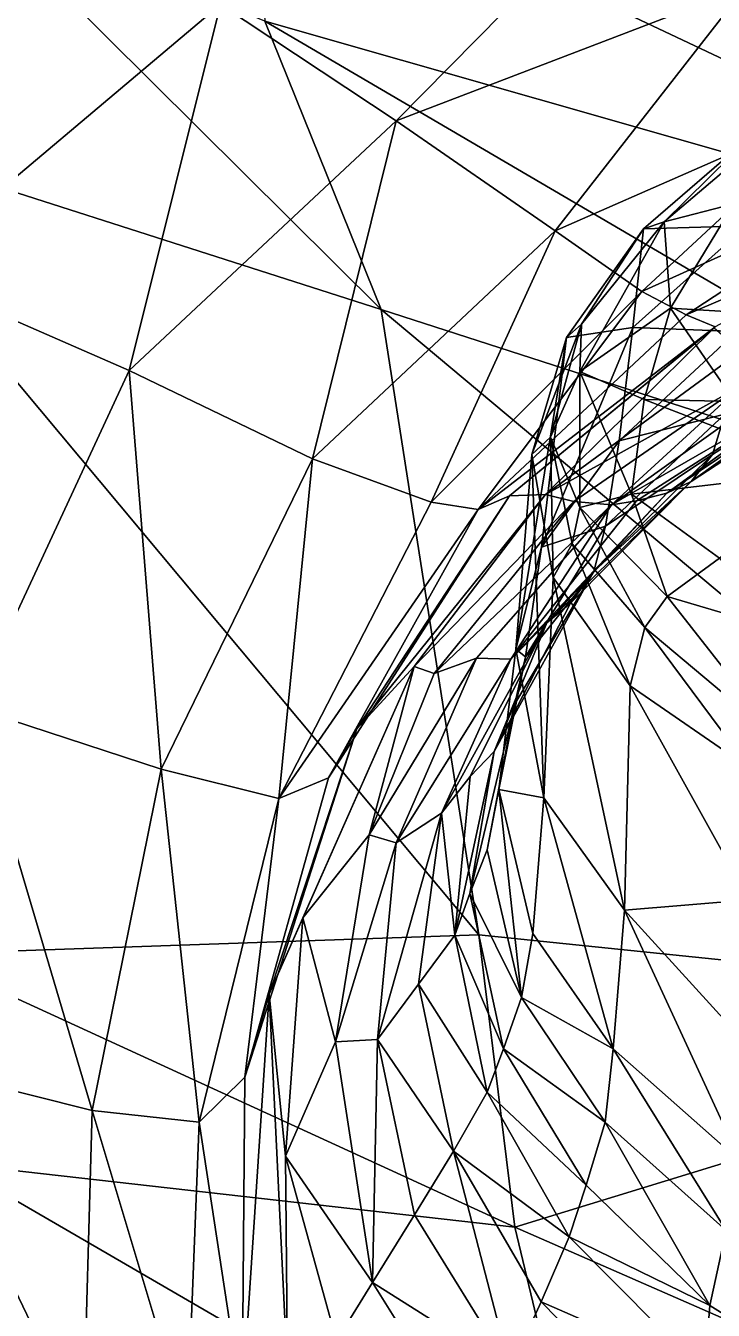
# Model space of a CAD drawing. Extents: x -1.56 to 1.56, y -5.64 to 3.99.
# Drawn here: x -0.3211 to -0.1361, y -3.2915 to -2.946 of the extents above; entities that cross this region are included whole.
import ezdxf

# ---------------------------------------------------------------- set-up
doc = ezdxf.new("R2010")
doc.units = 0
doc.layers.add('MAMMOTH$LWO', color=1, linetype='CONTINUOUS')

msp = doc.modelspace()

# ---------------------------------------------------------------- linework, layer by layer
at = {"layer": 'MAMMOTH$LWO'}
for points in [[(-0.26869, -2.94035, 2.99019), (-0.35407, -3.0122, 3.04556), (-0.32619, -2.87827, 3.13529)], [(-0.25675, -2.94481, 5.211), (0, -3.01805, 5.08976), (-0.25957, -2.89535, 5.33725)], [(0, -2.93908, 5.25066), (-0.25957, -2.89535, 5.33725), (0, -3.01805, 5.08976)], [(-0.15663, -2.90601, 2.95829), (-0.22142, -2.97159, 2.83965), (-0.26869, -2.94035, 2.99019)], [(-0.12741, -2.93559, 2.81956), (-0.22142, -2.97159, 2.83965), (-0.15663, -2.90601, 2.95829)], [(-0.38169, -2.97231, 5.06382), (-0.22545, -3.02235, 5.02179), (-0.33674, -2.91185, 5.22313)], [(-0.25675, -2.94481, 5.211), (-0.33674, -2.91185, 5.22313), (-0.22545, -3.02235, 5.02179)], [(-0.12741, -2.93559, 2.81956), (-0.17864, -3.0012, 2.6695), (-0.22142, -2.97159, 2.83965)], [(-0.10094, -2.96716, 2.65666), (-0.17864, -3.0012, 2.6695), (-0.12741, -2.93559, 2.81956)], [(-0.26869, -2.94035, 2.99019), (-0.29322, -3.03879, 2.87462), (-0.35407, -3.0122, 3.04556)], [(-0.22142, -2.97159, 2.83965), (-0.29322, -3.03879, 2.87462), (-0.26869, -2.94035, 2.99019)], [(-0.22545, -3.02235, 5.02179), (0, -3.09514, 4.91528), (-0.25675, -2.94481, 5.211)], [(0, -3.01805, 5.08976), (-0.25675, -2.94481, 5.211), (0, -3.09514, 4.91528)], [(-0.15532, -3.01752, 2.52129), (-0.17864, -3.0012, 2.6695), (-0.10094, -2.96716, 2.65666)], [(-0.08601, -2.98625, 2.51613), (-0.15532, -3.01752, 2.52129), (-0.10094, -2.96716, 2.65666)], [(-0.22142, -2.97159, 2.83965), (-0.24394, -3.06249, 2.68499), (-0.29322, -3.03879, 2.87462)], [(-0.17864, -3.0012, 2.6695), (-0.24394, -3.06249, 2.68499), (-0.22142, -2.97159, 2.83965)], [(-0.34957, -3.19576, 4.57778), (-0.19914, -3.19058, 4.67009), (-0.38169, -2.97231, 5.06382)], [(-0.22545, -3.02235, 5.02179), (-0.38169, -2.97231, 5.06382), (-0.19914, -3.19058, 4.67009)], [(-0.11849, -2.97262, 0.31771), (-0.14928, -2.9988, 0.32803), (-0.12538, -2.97519, 0.35348)], [(-0.14928, -2.9988, 0.32803), (-0.11849, -2.97262, 0.31771), (-0.13053, -2.99393, 0.31498)], [(-0.1549, -3.00068, 0.36064), (-0.12538, -2.97519, 0.35348), (-0.14928, -2.9988, 0.32803)], [(-0.12538, -2.97519, 0.35348), (-0.1549, -3.00068, 0.36064), (-0.12713, -2.99988, 0.45912)], [(-0.15532, -3.01752, 2.52129), (-0.08601, -2.98625, 2.51613), (-0.14337, -3.02375, 2.38804)], [(-0.14337, -3.02375, 2.38804), (-0.08601, -2.98625, 2.51613), (-0.07726, -2.99552, 2.38717)], [(-0.14928, -2.9988, 0.32803), (-0.13053, -2.99393, 0.31498), (-0.14762, -3.02198, 0.31631)], [(-0.14762, -3.02198, 0.31631), (-0.13053, -2.99393, 0.31498), (-0.1268, -3.02324, 0.31708)], [(-0.14337, -3.02375, 2.38804), (-0.07726, -2.99552, 2.38717), (-0.13558, -3.02698, 2.2121)], [(-0.172, -3.03904, 0.31766), (-0.14928, -2.9988, 0.32803), (-0.14762, -3.02198, 0.31631)], [(-0.17153, -3.02628, 0.33555), (-0.14928, -2.9988, 0.32803), (-0.172, -3.03904, 0.31766)], [(-0.14928, -2.9988, 0.32803), (-0.17153, -3.02628, 0.33555), (-0.1549, -3.00068, 0.36064)], [(-0.17864, -3.0012, 2.6695), (-0.212, -3.07418, 2.52838), (-0.24394, -3.06249, 2.68499)], [(-0.15532, -3.01752, 2.52129), (-0.212, -3.07418, 2.52838), (-0.17864, -3.0012, 2.6695)], [(-0.17562, -3.02992, 0.36499), (-0.1549, -3.00068, 0.36064), (-0.17153, -3.02628, 0.33555)], [(-0.1549, -3.00068, 0.36064), (-0.17562, -3.02992, 0.36499), (-0.15771, -3.02718, 0.4646)], [(-0.15771, -3.02718, 0.4646), (-0.12713, -2.99988, 0.45912), (-0.1549, -3.00068, 0.36064)], [(-0.12713, -2.99988, 0.45912), (-0.15771, -3.02718, 0.4646), (-0.12975, -3.02829, 0.58841)], [(-0.29322, -3.03879, 2.87462), (-0.33544, -3.12939, 2.9203), (-0.35407, -3.0122, 3.04556)], [(-0.19936, -3.07612, 2.38765), (-0.212, -3.07418, 2.52838), (-0.15532, -3.01752, 2.52129)], [(-0.19936, -3.07612, 2.38765), (-0.15532, -3.01752, 2.52129), (-0.14337, -3.02375, 2.38804)], [(-0.19914, -3.19058, 4.67009), (0, -3.21105, 4.62715), (-0.22545, -3.02235, 5.02179)], [(0, -3.09514, 4.91528), (-0.22545, -3.02235, 5.02179), (0, -3.21105, 4.62715)], [(-0.172, -3.03904, 0.31766), (-0.14762, -3.02198, 0.31631), (-0.15468, -3.04657, 0.31079)], [(-0.15468, -3.04657, 0.31079), (-0.14762, -3.02198, 0.31631), (-0.13028, -3.04706, 0.31357)], [(-0.14762, -3.02198, 0.31631), (-0.1268, -3.02324, 0.31708), (-0.13028, -3.04706, 0.31357)], [(-0.19936, -3.07612, 2.38765), (-0.14337, -3.02375, 2.38804), (-0.13558, -3.02698, 2.2121)], [(-0.17986, -3.05671, 0.3225), (-0.18492, -3.06131, 0.36042), (-0.17153, -3.02628, 0.33555)], [(-0.18492, -3.06131, 0.36042), (-0.17562, -3.02992, 0.36499), (-0.17153, -3.02628, 0.33555)], [(-0.17986, -3.05671, 0.3225), (-0.17153, -3.02628, 0.33555), (-0.172, -3.03904, 0.31766)], [(-0.19093, -3.07245, 2.2095), (-0.19936, -3.07612, 2.38765), (-0.13558, -3.02698, 2.2121)], [(-0.13588, -3.02725, 2.21138), (-0.19093, -3.07245, 2.2095), (-0.13558, -3.02698, 2.2121)], [(-0.19093, -3.07245, 2.2095), (-0.13588, -3.02725, 2.21138), (-0.18121, -3.07208, 1.99108)], [(-0.18492, -3.06131, 0.36042), (-0.18922, -3.1137, 0.53702), (-0.17562, -3.02992, 0.36499)], [(-0.18922, -3.1137, 0.53702), (-0.1823, -3.08631, 0.56817), (-0.17562, -3.02992, 0.36499)], [(-0.1823, -3.08631, 0.56817), (-0.15771, -3.02718, 0.4646), (-0.17562, -3.02992, 0.36499)], [(-0.15771, -3.02718, 0.4646), (-0.1823, -3.08631, 0.56817), (-0.16145, -3.05769, 0.58976)], [(-0.12868, -3.03359, 1.99057), (-0.18121, -3.07208, 1.99108), (-0.13588, -3.02725, 2.21138)], [(-0.16145, -3.05769, 0.58976), (-0.12975, -3.02829, 0.58841), (-0.15771, -3.02718, 0.4646)], [(-0.16145, -3.05769, 0.58976), (-0.13298, -3.0505, 0.71406), (-0.12975, -3.02829, 0.58841)], [(-0.18121, -3.07208, 1.99108), (-0.12868, -3.03359, 1.99057), (-0.12845, -3.04281, 1.80094)], [(-0.14206, -3.06864, 1.01937), (-0.09659, -3.03603, 0.83339), (-0.13631, -3.06132, 0.83275)], [(-0.14206, -3.06864, 1.01937), (-0.10225, -3.04259, 1.01982), (-0.09659, -3.03603, 0.83339)], [(-0.13631, -3.06132, 0.83275), (-0.09659, -3.03603, 0.83339), (-0.13298, -3.0505, 0.71406)], [(-0.29322, -3.03879, 2.87462), (-0.28466, -3.146, 2.71501), (-0.33544, -3.12939, 2.9203)], [(-0.24394, -3.06249, 2.68499), (-0.28466, -3.146, 2.71501), (-0.29322, -3.03879, 2.87462)], [(-0.172, -3.03904, 0.31766), (-0.17203, -3.07565, 0.29727), (-0.17986, -3.05671, 0.3225)], [(-0.15809, -3.07201, 0.2969), (-0.17203, -3.07565, 0.29727), (-0.172, -3.03904, 0.31766)], [(-0.15468, -3.04657, 0.31079), (-0.15809, -3.07201, 0.2969), (-0.172, -3.03904, 0.31766)], [(-0.18121, -3.07208, 1.99108), (-0.12845, -3.04281, 1.80094), (-0.17359, -3.07396, 1.80143)], [(-0.17359, -3.07396, 1.80143), (-0.12845, -3.04281, 1.80094), (-0.16352, -3.07486, 1.59128)], [(-0.16352, -3.07486, 1.59128), (-0.12845, -3.04281, 1.80094), (-0.11816, -3.04256, 1.59181)], [(-0.16352, -3.07486, 1.59128), (-0.11816, -3.04256, 1.59181), (-0.11206, -3.04526, 1.39009)], [(-0.14206, -3.06864, 1.01937), (-0.14861, -3.07177, 1.19122), (-0.10744, -3.04405, 1.19193)], [(-0.11206, -3.04526, 1.39009), (-0.10744, -3.04405, 1.19193), (-0.14861, -3.07177, 1.19122)], [(-0.10225, -3.04259, 1.01982), (-0.14206, -3.06864, 1.01937), (-0.10744, -3.04405, 1.19193)], [(-0.16352, -3.07486, 1.59128), (-0.11206, -3.04526, 1.39009), (-0.15679, -3.07381, 1.38938)], [(-0.10496, -3.06571, 0.30928), (-0.15809, -3.07201, 0.2969), (-0.15468, -3.04657, 0.31079)], [(-0.11206, -3.04526, 1.39009), (-0.14861, -3.07177, 1.19122), (-0.15679, -3.07381, 1.38938)], [(-0.13028, -3.04706, 0.31357), (-0.10496, -3.06571, 0.30928), (-0.15468, -3.04657, 0.31079)], [(-0.1651, -3.08065, 0.70911), (-0.13298, -3.0505, 0.71406), (-0.16145, -3.05769, 0.58976)], [(-0.1651, -3.08065, 0.70911), (-0.13631, -3.06132, 0.83275), (-0.13298, -3.0505, 0.71406)], [(-0.17918, -3.09447, 0.34239), (-0.18492, -3.06131, 0.36042), (-0.17986, -3.05671, 0.3225)], [(-0.1651, -3.08065, 0.70911), (-0.16145, -3.05769, 0.58976), (-0.1823, -3.08631, 0.56817)], [(-0.17405, -3.08535, 0.30674), (-0.17918, -3.09447, 0.34239), (-0.17986, -3.05671, 0.3225)], [(-0.17203, -3.07565, 0.29727), (-0.17405, -3.08535, 0.30674), (-0.17986, -3.05671, 0.3225)], [(-0.1817, -3.1537, 0.54352), (-0.18922, -3.1137, 0.53702), (-0.18492, -3.06131, 0.36042)], [(-0.17918, -3.09447, 0.34239), (-0.1817, -3.1537, 0.54352), (-0.18492, -3.06131, 0.36042)], [(-0.1682, -3.09281, 0.83197), (-0.13631, -3.06132, 0.83275), (-0.1651, -3.08065, 0.70911)], [(-0.1682, -3.09281, 0.83197), (-0.14206, -3.06864, 1.01937), (-0.13631, -3.06132, 0.83275)], [(-0.24394, -3.06249, 2.68499), (-0.25303, -3.15388, 2.54131), (-0.28466, -3.146, 2.71501)], [(-0.212, -3.07418, 2.52838), (-0.25303, -3.15388, 2.54131), (-0.24394, -3.06249, 2.68499)], [(-0.15809, -3.07201, 0.2969), (-0.10496, -3.06571, 0.30928), (-0.13439, -3.08921, 0.2802)], [(-0.15679, -3.07381, 1.38938), (-0.14861, -3.07177, 1.19122), (-0.1906, -3.11642, 1.38831)], [(-0.18085, -3.10663, 1.19034), (-0.1906, -3.11642, 1.38831), (-0.14861, -3.07177, 1.19122)], [(-0.18085, -3.10663, 1.19034), (-0.14206, -3.06864, 1.01937), (-0.17454, -3.10138, 1.01881)], [(-0.18085, -3.10663, 1.19034), (-0.14861, -3.07177, 1.19122), (-0.14206, -3.06864, 1.01937)], [(-0.17454, -3.10138, 1.01881), (-0.14206, -3.06864, 1.01937), (-0.1682, -3.09281, 0.83197)], [(-0.212, -3.07418, 2.52838), (-0.19936, -3.07612, 2.38765), (-0.25303, -3.15388, 2.54131)], [(-0.232, -3.13511, 2.20684), (-0.23966, -3.14836, 2.39049), (-0.19093, -3.07245, 2.2095)], [(-0.23966, -3.14836, 2.39049), (-0.19936, -3.07612, 2.38765), (-0.19093, -3.07245, 2.2095)], [(-0.232, -3.13511, 2.20684), (-0.18121, -3.07208, 1.99108), (-0.21656, -3.11838, 1.99171)], [(-0.232, -3.13511, 2.20684), (-0.19093, -3.07245, 2.2095), (-0.18121, -3.07208, 1.99108)], [(-0.17359, -3.07396, 1.80143), (-0.21656, -3.11838, 1.99171), (-0.18121, -3.07208, 1.99108)], [(-0.21121, -3.1203, 1.80216), (-0.21656, -3.11838, 1.99171), (-0.17359, -3.07396, 1.80143)], [(-0.17359, -3.07396, 1.80143), (-0.16352, -3.07486, 1.59128), (-0.21121, -3.1203, 1.80216)], [(-0.1998, -3.11616, 1.59062), (-0.21121, -3.1203, 1.80216), (-0.16352, -3.07486, 1.59128)], [(-0.16352, -3.07486, 1.59128), (-0.1906, -3.11642, 1.38831), (-0.1998, -3.11616, 1.59062)], [(-0.16352, -3.07486, 1.59128), (-0.15679, -3.07381, 1.38938), (-0.1906, -3.11642, 1.38831)], [(-0.17203, -3.07565, 0.29727), (-0.15809, -3.07201, 0.2969), (-0.14852, -3.09957, 0.27367)], [(-0.13439, -3.08921, 0.2802), (-0.14852, -3.09957, 0.27367), (-0.15809, -3.07201, 0.2969)], [(-0.19936, -3.07612, 2.38765), (-0.23966, -3.14836, 2.39049), (-0.25303, -3.15388, 2.54131)], [(-0.17405, -3.08535, 0.30674), (-0.17203, -3.07565, 0.29727), (-0.15452, -3.10789, 0.28221)], [(-0.14852, -3.09957, 0.27367), (-0.15452, -3.10789, 0.28221), (-0.17203, -3.07565, 0.29727)], [(-0.18658, -3.11581, 0.70706), (-0.1651, -3.08065, 0.70911), (-0.1823, -3.08631, 0.56817)], [(-0.18658, -3.11581, 0.70706), (-0.1682, -3.09281, 0.83197), (-0.1651, -3.08065, 0.70911)], [(-0.15846, -3.12356, 0.31681), (-0.17918, -3.09447, 0.34239), (-0.17405, -3.08535, 0.30674)], [(-0.15452, -3.10789, 0.28221), (-0.15846, -3.12356, 0.31681), (-0.17405, -3.08535, 0.30674)], [(-0.18658, -3.11581, 0.70706), (-0.1823, -3.08631, 0.56817), (-0.18922, -3.1137, 0.53702)], [(-0.13439, -3.08921, 0.2802), (-0.11999, -3.10793, 0.25838), (-0.14852, -3.09957, 0.27367)], [(-0.18947, -3.12843, 0.83107), (-0.19501, -3.14121, 1.01812), (-0.1682, -3.09281, 0.83197)], [(-0.19501, -3.14121, 1.01812), (-0.17454, -3.10138, 1.01881), (-0.1682, -3.09281, 0.83197)], [(-0.18947, -3.12843, 0.83107), (-0.1682, -3.09281, 0.83197), (-0.18658, -3.11581, 0.70706)], [(-0.16003, -3.18393, 0.52827), (-0.1817, -3.1537, 0.54352), (-0.17918, -3.09447, 0.34239)], [(-0.15846, -3.12356, 0.31681), (-0.16003, -3.18393, 0.52827), (-0.17918, -3.09447, 0.34239)], [(-0.19501, -3.14121, 1.01812), (-0.18085, -3.10663, 1.19034), (-0.17454, -3.10138, 1.01881)], [(-0.15452, -3.10789, 0.28221), (-0.14852, -3.09957, 0.27367), (-0.11775, -3.13877, 0.25966)], [(-0.11999, -3.10793, 0.25838), (-0.11775, -3.13877, 0.25966), (-0.14852, -3.09957, 0.27367)], [(-0.1906, -3.11642, 1.38831), (-0.18085, -3.10663, 1.19034), (-0.20926, -3.15782, 1.38727)], [(-0.20152, -3.14795, 1.18929), (-0.20926, -3.15782, 1.38727), (-0.18085, -3.10663, 1.19034)], [(-0.19501, -3.14121, 1.01812), (-0.20152, -3.14795, 1.18929), (-0.18085, -3.10663, 1.19034)], [(-0.12649, -3.14563, 0.29054), (-0.15846, -3.12356, 0.31681), (-0.15452, -3.10789, 0.28221)], [(-0.11775, -3.13877, 0.25966), (-0.12649, -3.14563, 0.29054), (-0.15452, -3.10789, 0.28221)], [(-0.22872, -3.16365, 1.80284), (-0.1998, -3.11616, 1.59062), (-0.22143, -3.1658, 1.58982)], [(-0.21121, -3.1203, 1.80216), (-0.1998, -3.11616, 1.59062), (-0.22872, -3.16365, 1.80284)], [(-0.22143, -3.1658, 1.58982), (-0.1998, -3.11616, 1.59062), (-0.1906, -3.11642, 1.38831)], [(-0.20926, -3.15782, 1.38727), (-0.22143, -3.1658, 1.58982), (-0.1906, -3.11642, 1.38831)], [(-0.19378, -3.15149, 0.70498), (-0.18658, -3.11581, 0.70706), (-0.18922, -3.1137, 0.53702)], [(-0.1817, -3.1537, 0.54352), (-0.19378, -3.15149, 0.70498), (-0.18922, -3.1137, 0.53702)], [(-0.19378, -3.15149, 0.70498), (-0.18947, -3.12843, 0.83107), (-0.18658, -3.11581, 0.70706)], [(-0.2556, -3.20651, 2.19972), (-0.232, -3.13511, 2.20684), (-0.21656, -3.11838, 1.99171)], [(-0.24652, -3.18601, 1.99261), (-0.2556, -3.20651, 2.19972), (-0.21656, -3.11838, 1.99171)], [(-0.22872, -3.16365, 1.80284), (-0.24652, -3.18601, 1.99261), (-0.21656, -3.11838, 1.99171)], [(-0.21121, -3.1203, 1.80216), (-0.22872, -3.16365, 1.80284), (-0.21656, -3.11838, 1.99171)], [(-0.12649, -3.18117, 0.40431), (-0.16003, -3.18393, 0.52827), (-0.15846, -3.12356, 0.31681)], [(-0.12649, -3.14563, 0.29054), (-0.12649, -3.18117, 0.40431), (-0.15846, -3.12356, 0.31681)], [(-0.33544, -3.12939, 2.9203), (-0.30317, -3.23781, 2.7515), (-0.35327, -3.22525, 2.96774)], [(-0.28466, -3.146, 2.71501), (-0.30317, -3.23781, 2.7515), (-0.33544, -3.12939, 2.9203)], [(-0.19501, -3.14121, 1.01812), (-0.18947, -3.12843, 0.83107), (-0.20159, -3.17939, 1.01746)], [(-0.18947, -3.12843, 0.83107), (-0.19698, -3.16772, 0.83009), (-0.20159, -3.17939, 1.01746)], [(-0.19698, -3.16772, 0.83009), (-0.18947, -3.12843, 0.83107), (-0.19378, -3.15149, 0.70498)], [(-0.232, -3.13511, 2.20684), (-0.2556, -3.20651, 2.19972), (-0.26215, -3.22885, 2.39194)], [(-0.26215, -3.22885, 2.39194), (-0.23966, -3.14836, 2.39049), (-0.232, -3.13511, 2.20684)], [(-0.19501, -3.14121, 1.01812), (-0.20564, -3.19068, 1.1882), (-0.20152, -3.14795, 1.18929)], [(-0.20159, -3.17939, 1.01746), (-0.20564, -3.19068, 1.1882), (-0.19501, -3.14121, 1.01812)], [(-0.28466, -3.146, 2.71501), (-0.27445, -3.24095, 2.55525), (-0.30317, -3.23781, 2.7515)], [(-0.25303, -3.15388, 2.54131), (-0.27445, -3.24095, 2.55525), (-0.28466, -3.146, 2.71501)], [(-0.23966, -3.14836, 2.39049), (-0.26215, -3.22885, 2.39194), (-0.25303, -3.15388, 2.54131)], [(-0.20564, -3.19068, 1.1882), (-0.20926, -3.15782, 1.38727), (-0.20152, -3.14795, 1.18929)], [(-0.25303, -3.15388, 2.54131), (-0.26215, -3.22885, 2.39194), (-0.27445, -3.24095, 2.55525)], [(-0.18766, -3.20742, 0.8291), (-0.19698, -3.16772, 0.83009), (-0.19378, -3.15149, 0.70498)], [(-0.18463, -3.19023, 0.70271), (-0.19378, -3.15149, 0.70498), (-0.1817, -3.1537, 0.54352)], [(-0.18766, -3.20742, 0.8291), (-0.19378, -3.15149, 0.70498), (-0.18463, -3.19023, 0.70271)], [(-0.16303, -3.22125, 0.7009), (-0.18463, -3.19023, 0.70271), (-0.1817, -3.1537, 0.54352)], [(-0.16303, -3.22125, 0.7009), (-0.1817, -3.1537, 0.54352), (-0.16003, -3.18393, 0.52827)], [(-0.20926, -3.15782, 1.38727), (-0.21544, -3.20384, 1.38612), (-0.22648, -3.2187, 1.58896)], [(-0.22648, -3.2187, 1.58896), (-0.22143, -3.1658, 1.58982), (-0.20926, -3.15782, 1.38727)], [(-0.21544, -3.20384, 1.38612), (-0.20926, -3.15782, 1.38727), (-0.20564, -3.19068, 1.1882)], [(-0.22872, -3.16365, 1.80284), (-0.23778, -3.21929, 1.80372), (-0.24652, -3.18601, 1.99261)], [(-0.22872, -3.16365, 1.80284), (-0.22143, -3.1658, 1.58982), (-0.23778, -3.21929, 1.80372)], [(-0.23778, -3.21929, 1.80372), (-0.22143, -3.1658, 1.58982), (-0.22648, -3.2187, 1.58896)], [(-0.19698, -3.16772, 0.83009), (-0.18766, -3.20742, 0.8291), (-0.20159, -3.17939, 1.01746)], [(-0.19254, -3.22124, 1.01674), (-0.20564, -3.19068, 1.1882), (-0.20159, -3.17939, 1.01746)], [(-0.19254, -3.22124, 1.01674), (-0.20159, -3.17939, 1.01746), (-0.18766, -3.20742, 0.8291)], [(-0.12649, -3.18117, 0.40431), (-0.12711, -3.22004, 0.55358), (-0.16003, -3.18393, 0.52827)], [(-0.12876, -3.25151, 0.69913), (-0.16303, -3.22125, 0.7009), (-0.16003, -3.18393, 0.52827)], [(-0.12711, -3.22004, 0.55358), (-0.12876, -3.25151, 0.69913), (-0.16003, -3.18393, 0.52827)], [(-0.25116, -3.25009, 1.99347), (-0.2556, -3.20651, 2.19972), (-0.24652, -3.18601, 1.99261)], [(-0.23778, -3.21929, 1.80372), (-0.25116, -3.25009, 1.99347), (-0.24652, -3.18601, 1.99261)], [(-0.19914, -3.19058, 4.67009), (-0.34957, -3.19576, 4.57778), (-0.18945, -3.26916, 4.4832)], [(-0.19698, -3.23291, 1.18712), (-0.21544, -3.20384, 1.38612), (-0.20564, -3.19068, 1.1882)], [(-0.19254, -3.22124, 1.01674), (-0.19698, -3.23291, 1.18712), (-0.20564, -3.19068, 1.1882)], [(-0.18945, -3.26916, 4.4832), (0, -3.21105, 4.62715), (-0.19914, -3.19058, 4.67009)], [(-0.18766, -3.20742, 0.8291), (-0.18463, -3.19023, 0.70271), (-0.16303, -3.22125, 0.7009)], [(-0.34096, -3.25204, 4.43058), (-0.18945, -3.26916, 4.4832), (-0.34957, -3.19576, 4.57778)], [(-0.26285, -3.31686, 2.39364), (-0.2556, -3.20651, 2.19972), (-0.25063, -3.30865, 2.19981)], [(-0.26215, -3.22885, 2.39194), (-0.2556, -3.20651, 2.19972), (-0.26285, -3.31686, 2.39364)], [(-0.25063, -3.30865, 2.19981), (-0.2556, -3.20651, 2.19972), (-0.25116, -3.25009, 1.99347)], [(-0.21544, -3.20384, 1.38612), (-0.20595, -3.24877, 1.385), (-0.22648, -3.2187, 1.58896)], [(-0.20595, -3.24877, 1.385), (-0.21544, -3.20384, 1.38612), (-0.19698, -3.23291, 1.18712)], [(-0.18766, -3.20742, 0.8291), (-0.16523, -3.24097, 0.82826), (-0.19254, -3.22124, 1.01674)], [(-0.16523, -3.24097, 0.82826), (-0.18766, -3.20742, 0.8291), (-0.16303, -3.22125, 0.7009)], [(0, -3.21105, 4.62715), (-0.18945, -3.26916, 4.4832), (0, -3.35215, 4.26267)], [(-0.23778, -3.21929, 1.80372), (-0.22775, -3.28411, 1.80474), (-0.25116, -3.25009, 1.99347)], [(-0.23778, -3.21929, 1.80372), (-0.22648, -3.2187, 1.58896), (-0.22775, -3.28411, 1.80474)], [(-0.22775, -3.28411, 1.80474), (-0.22648, -3.2187, 1.58896), (-0.2165, -3.26588, 1.5882)], [(-0.2165, -3.26588, 1.5882), (-0.22648, -3.2187, 1.58896), (-0.20595, -3.24877, 1.385)], [(-0.17032, -3.25791, 1.01611), (-0.19698, -3.23291, 1.18712), (-0.19254, -3.22124, 1.01674)], [(-0.17032, -3.25791, 1.01611), (-0.19254, -3.22124, 1.01674), (-0.16523, -3.24097, 0.82826)], [(-0.13267, -3.27006, 0.82753), (-0.16523, -3.24097, 0.82826), (-0.16303, -3.22125, 0.7009)], [(-0.13267, -3.27006, 0.82753), (-0.16303, -3.22125, 0.7009), (-0.12876, -3.25151, 0.69913)], [(-0.30317, -3.23781, 2.7515), (-0.30562, -3.32424, 2.78074), (-0.35327, -3.22525, 2.96774)], [(-0.35327, -3.22525, 2.96774), (-0.30562, -3.32424, 2.78074), (-0.35197, -3.30623, 3.01083)], [(-0.26215, -3.22885, 2.39194), (-0.26285, -3.31686, 2.39364), (-0.27445, -3.24095, 2.55525)], [(-0.20595, -3.24877, 1.385), (-0.19698, -3.23291, 1.18712), (-0.17486, -3.2718, 1.18613)], [(-0.17032, -3.25791, 1.01611), (-0.17486, -3.2718, 1.18613), (-0.19698, -3.23291, 1.18712)], [(-0.30317, -3.23781, 2.7515), (-0.27765, -3.32294, 2.56835), (-0.30562, -3.32424, 2.78074)], [(-0.27445, -3.24095, 2.55525), (-0.27765, -3.32294, 2.56835), (-0.30317, -3.23781, 2.7515)], [(-0.26285, -3.31686, 2.39364), (-0.27765, -3.32294, 2.56835), (-0.27445, -3.24095, 2.55525)], [(-0.137, -3.29028, 1.01555), (-0.17032, -3.25791, 1.01611), (-0.16523, -3.24097, 0.82826)], [(-0.13267, -3.27006, 0.82753), (-0.137, -3.29028, 1.01555), (-0.16523, -3.24097, 0.82826)], [(-0.22775, -3.28411, 1.80474), (-0.23743, -3.29979, 1.99104), (-0.25116, -3.25009, 1.99347)], [(-0.23743, -3.29979, 1.99104), (-0.25063, -3.30865, 2.19981), (-0.25116, -3.25009, 1.99347)], [(-0.2165, -3.26588, 1.5882), (-0.20595, -3.24877, 1.385), (-0.19071, -3.30744, 1.58753)], [(-0.19071, -3.30744, 1.58753), (-0.20595, -3.24877, 1.385), (-0.18242, -3.28923, 1.38398)], [(-0.18242, -3.28923, 1.38398), (-0.20595, -3.24877, 1.385), (-0.17486, -3.2718, 1.18613)], [(-0.16976, -3.35138, 4.28142), (-0.34096, -3.25204, 4.43058), (-0.32866, -3.31658, 4.27854)], [(-0.18945, -3.26916, 4.4832), (-0.34096, -3.25204, 4.43058), (-0.16976, -3.35138, 4.28142)], [(-0.17032, -3.25791, 1.01611), (-0.137, -3.29028, 1.01555), (-0.17486, -3.2718, 1.18613)], [(-0.2165, -3.26588, 1.5882), (-0.19071, -3.30744, 1.58753), (-0.22775, -3.28411, 1.80474)], [(-0.41195, -3.26967, 4.28028), (-0.41487, -3.31841, 4.17067), (-0.31773, -3.37045, 4.18434)], [(-0.32866, -3.31658, 4.27854), (-0.41195, -3.26967, 4.28028), (-0.31773, -3.37045, 4.18434)], [(-0.16976, -3.35138, 4.28142), (0, -3.35215, 4.26267), (-0.18945, -3.26916, 4.4832)], [(-0.18242, -3.28923, 1.38398), (-0.17486, -3.2718, 1.18613), (-0.13845, -3.30848, 1.1852)], [(-0.137, -3.29028, 1.01555), (-0.13845, -3.30848, 1.1852), (-0.17486, -3.2718, 1.18613)], [(-0.09859, -3.3143, 1.01513), (-0.137, -3.29028, 1.01555), (-0.13267, -3.27006, 0.82753)], [(-0.22775, -3.28411, 1.80474), (-0.20001, -3.32855, 1.80544), (-0.23743, -3.29979, 1.99104)], [(-0.20001, -3.32855, 1.80544), (-0.22775, -3.28411, 1.80474), (-0.19071, -3.30744, 1.58753)], [(-0.19071, -3.30744, 1.58753), (-0.18242, -3.28923, 1.38398), (-0.14702, -3.32541, 1.38308)], [(-0.14702, -3.32541, 1.38308), (-0.18242, -3.28923, 1.38398), (-0.13845, -3.30848, 1.1852)], [(-0.09859, -3.3143, 1.01513), (-0.13845, -3.30848, 1.1852), (-0.137, -3.29028, 1.01555)]]:
    msp.add_3dface(points, dxfattribs=at)

doc.saveas('drawing.dxf')
